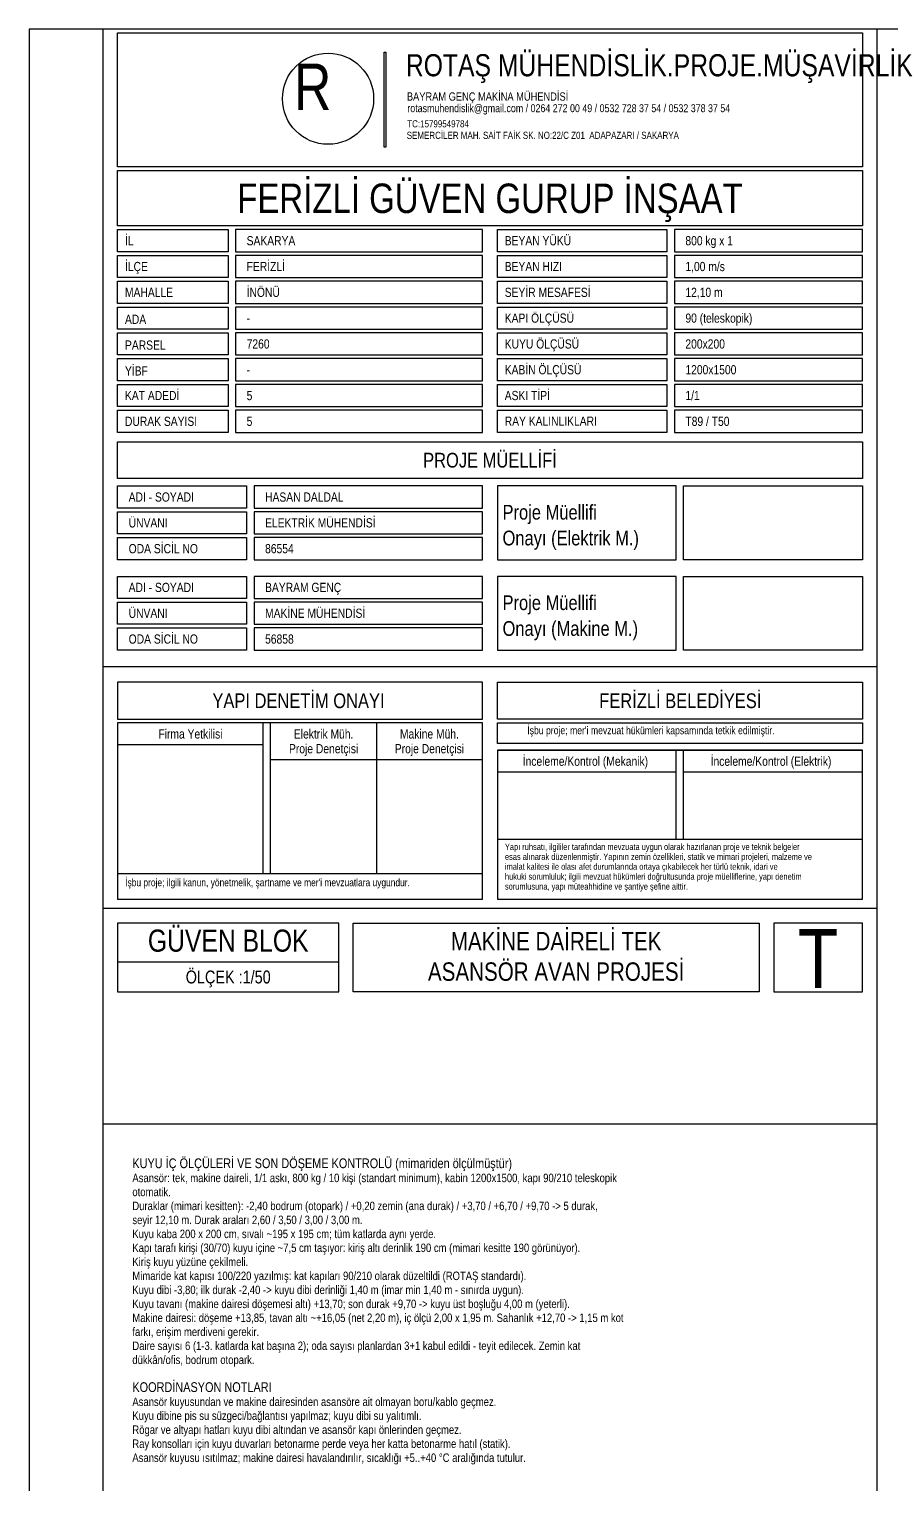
# Model space of a CAD drawing. Header units: centimetres. Extents: x 0 to 14595, y -30 to 2970.
# Drawn here: x 0 to 1170, y 995 to 2970 of the extents above; entities that cross this region are included whole.
import ezdxf
from ezdxf.enums import TextEntityAlignment as Align

# ---------------------------------------------------------------- set-up
doc = ezdxf.new("R2010")
doc.units = ezdxf.units.CM
for name, color, linetype in [('ASN-ANTET', 4, 'CONTINUOUS'), ('ASN-BASLIK', 5, 'CONTINUOUS'), ('ASN-CERCEVE', 7, 'CONTINUOUS'), ('ASN-YAZI', 4, 'CONTINUOUS')]:
    doc.layers.add(name, color=color, linetype=linetype)
doc.styles.get("Standard").update_dxf_attribs({"font": 'arial.ttf', "width": 0.8})

msp = doc.modelspace()

# ---------------------------------------------------------------- linework, layer by layer
at = {"layer": 'ASN-ANTET'}
for p, q in [((1150, 2105), (100, 2105)), ((615, 2029), (120, 2029)), ((317.5, 1824.3), (317.5, 2029)), ((327.5, 1824.3), (327.5, 2029)), ((471.2, 2029), (471.2, 1824.3)), ((317.5, 1999), (120, 1999)), ((615, 1979), (327.5, 1979)), ((877.5, 1870.7), (877.5, 1992)), ((887.5, 1870.7), (887.5, 1992)), ((877.5, 1962), (635, 1962)), ((1130, 1962), (887.5, 1962)), ((1130, 1870.7), (635, 1870.7)), ((615, 1824.3), (120, 1824.3)), ((1150, 1777.2), (100, 1777.2)), ((420, 1704.3), (120, 1704.3))]:
    msp.add_line(p, q, dxfattribs=at)
for points in [[(100, 1485), (1150, 1485), (1150, 2970), (100, 2970), (100, 1485)], [(120, 2783), (120, 2965), (1130, 2965), (1130, 2783), (120, 2783)], [(483.9, 2810), (481.7, 2810), (481.7, 2938.9), (483.9, 2938.9), (483.9, 2810)], [(120, 2703), (120, 2778), (1130, 2778), (1130, 2703), (120, 2703)], [(120, 2698), (270, 2698), (270, 2668), (120, 2668), (120, 2698)], [(615, 2698), (280, 2698), (280, 2668), (615, 2668), (615, 2698)], [(635, 2698), (865, 2698), (865, 2668), (635, 2668), (635, 2698)], [(1130, 2698), (875, 2698), (875, 2668), (1130, 2668), (1130, 2698)], [(120, 2633), (120, 2663), (270, 2663), (270, 2633), (120, 2633)], [(615, 2663), (280, 2663), (280, 2633), (615, 2633), (615, 2663)], [(635, 2633), (635, 2663), (865, 2663), (865, 2633), (635, 2633)], [(1130, 2663), (875, 2663), (875, 2633), (1130, 2633), (1130, 2663)], [(120, 2628), (270, 2628), (270, 2598), (120, 2598), (120, 2628)], [(615, 2628), (280, 2628), (280, 2598), (615, 2598), (615, 2628)], [(635, 2628), (865, 2628), (865, 2598), (635, 2598), (635, 2628)], [(1130, 2628), (875, 2628), (875, 2598), (1130, 2598), (1130, 2628)], [(120, 2563), (120, 2593), (270, 2593), (270, 2563), (120, 2563)], [(615, 2593), (280, 2593), (280, 2563), (615, 2563), (615, 2593)], [(635, 2563), (635, 2593), (865, 2593), (865, 2563), (635, 2563)], [(1130, 2593), (875, 2593), (875, 2563), (1130, 2563), (1130, 2593)], [(120, 2558), (270, 2558), (270, 2528), (120, 2528), (120, 2558)], [(615, 2558), (280, 2558), (280, 2528), (615, 2528), (615, 2558)], [(635, 2558), (865, 2558), (865, 2528), (635, 2528), (635, 2558)], [(1130, 2558), (875, 2558), (875, 2528), (1130, 2528), (1130, 2558)], [(120, 2493), (120, 2523), (270, 2523), (270, 2493), (120, 2493)], [(615, 2523), (280, 2523), (280, 2493), (615, 2493), (615, 2523)], [(635, 2493), (635, 2523), (865, 2523), (865, 2493), (635, 2493)], [(1130, 2523), (875, 2523), (875, 2493), (1130, 2493), (1130, 2523)], [(120, 2458), (120, 2488), (270, 2488), (270, 2458), (120, 2458)], [(615, 2488), (280, 2488), (280, 2458), (615, 2458), (615, 2488)], [(635, 2458), (635, 2488), (865, 2488), (865, 2458), (635, 2458)], [(1130, 2488), (875, 2488), (875, 2458), (1130, 2458), (1130, 2488)], [(120, 2423), (120, 2453), (270, 2453), (270, 2423), (120, 2423)], [(615, 2453), (280, 2453), (280, 2423), (615, 2423), (615, 2453)], [(635, 2423), (635, 2453), (865, 2453), (865, 2423), (635, 2423)], [(1130, 2453), (875, 2453), (875, 2423), (1130, 2423), (1130, 2453)], [(120, 2360.3), (120, 2410.3), (1130, 2410.3), (1130, 2360.3), (120, 2360.3)], [(120, 2350.3), (295, 2350.3), (295, 2320.3), (120, 2320.3), (120, 2350.3)], [(615, 2350.3), (305, 2350.3), (305, 2320.3), (615, 2320.3), (615, 2350.3)], [(635, 2250.3), (877.5, 2250.3), (877.5, 2350.3), (635, 2350.3), (635, 2250.3)], [(1130, 2350.3), (1130, 2250.3), (887.5, 2250.3), (887.5, 2350.3), (1130, 2350.3)], [(120, 2285.3), (120, 2315.3), (295, 2315.3), (295, 2285.3), (120, 2285.3)], [(615, 2315.3), (305, 2315.3), (305, 2285.3), (615, 2285.3), (615, 2315.3)], [(120, 2250.3), (120, 2280.3), (295, 2280.3), (295, 2250.3), (120, 2250.3)], [(615, 2280.3), (305, 2280.3), (305, 2250.3), (615, 2250.3), (615, 2280.3)], [(120, 2227.7), (295, 2227.7), (295, 2197.7), (120, 2197.7), (120, 2227.7)], [(615, 2227.7), (305, 2227.7), (305, 2197.7), (615, 2197.7), (615, 2227.7)], [(635, 2127.7), (877.5, 2127.7), (877.5, 2227.7), (635, 2227.7), (635, 2127.7)], [(1130, 2227.7), (1130, 2127.7), (887.5, 2127.7), (887.5, 2227.7), (1130, 2227.7)], [(120, 2162.7), (120, 2192.7), (295, 2192.7), (295, 2162.7), (120, 2162.7)], [(615, 2192.7), (305, 2192.7), (305, 2162.7), (615, 2162.7), (615, 2192.7)], [(120, 2127.7), (120, 2157.7), (295, 2157.7), (295, 2127.7), (120, 2127.7)], [(615, 2157.7), (305, 2157.7), (305, 2127.7), (615, 2127.7), (615, 2157.7)], [(120, 2084), (120, 2034), (615, 2034), (615, 2084), (120, 2084)], [(1130, 2084), (1130, 2034), (635, 2034), (635, 2084), (1130, 2084)], [(615, 1790), (615, 2029), (120, 2029), (120, 1790), (615, 1790)], [(1130, 2029), (1130, 2001.2), (635, 2001.2), (635, 2029), (1130, 2029)], [(635, 1992), (1130, 1992), (635, 1992), (635, 1790), (1130, 1790), (1130, 1992)], [(420, 1757.2), (120, 1757.2), (120, 1664.3), (420, 1664.3), (420, 1757.2)], [(990, 1757.2), (990, 1664.3), (439.5, 1664.3), (439.5, 1757.2), (990, 1757.2)], [(1010, 1757.2), (1010, 1664.3), (1130, 1664.3), (1130, 1757.2), (1010, 1757.2)]]:
    msp.add_lwpolyline(points, dxfattribs=at)
msp.add_circle((405.4, 2875.6), 61.8, dxfattribs=at)
at = {"layer": 'ASN-CERCEVE'}
for p, q in [((1150, 0), (1150, 2970)), ((100, 1485), (1150, 1485))]:
    msp.add_line(p, q, dxfattribs=at)
for points in [[(0, 0), (14595, 0), (14595, 2970), (0, 2970)], [(100, 0), (14570, 0), (14570, 2970), (100, 2970)]]:
    msp.add_lwpolyline(points, close=True, dxfattribs=at)

# ---------------------------------------------------------------- texts
at = {"layer": 'ASN-ANTET', "width": 0.8}
for s, height, p in [('ROTAŞ MÜHENDİSLİK.PROJE.MÜŞAVİRLİK', 30, (510.9, 2936)), ('R', 63, (359.1, 2923.3)), ('BAYRAM GENÇ MAKİNA MÜHENDİSİ', 11.26, (512.3, 2884.2)), ('rotasmuhendislik@gmail.com / 0264 272 00 49 / 0532 728 37 54 / 0532 378 37 54', 10.756, (512.9, 2868.1)), ('TC:15799549784', 9.68, (512.8, 2846.4)), ('SEMERCİLER MAH. SAİT FAİK SK. NO:22/C Z01  ADAPAZARI / SAKARYA', 9.68, (512.1, 2830.8)), ("İşbu proje; mer'i mevzuat hükümleri kapsamında tetkik edilmiştir.", 10.5, (675.5, 2024.1)), ('Yapı ruhsatı, ilgililer tarafından mevzuata uygun olarak hazırlanan proje ve teknik belgeler', 8.67, (645.3, 1865.2)), ('esas alınarak düzenlenmiştir. Yapının zemin özellikleri, statik ve mimari projeleri, malzeme ve', 8.67, (645.3, 1851.8)), ('imalat kalitesi ile olası afet durumlarında ortaya çıkabilecek her türlü teknik, idari ve', 8.67, (645.3, 1838.4)), ("İşbu proje; ilgili kanun, yönetmelik, şartname ve mer'i mevzuatlara uygundur.", 10.2, (130.3, 1817.6)), ('hukuki sorumluluk; ilgili mevzuat hükümleri doğrultusunda proje müelliflerine, yapı denetim', 8.67, (645.3, 1824.9)), ('sorumlusuna, yapı müteahhidine ve şantiye şefine aittir.', 8.67, (645.3, 1811.5))]:
    msp.add_text(s, height=height, dxfattribs=at).set_placement(p, align=Align.TOP_LEFT)
for s, height, p in [('FERİZLİ GÜVEN GURUP İNŞAAT', 40, (625, 2740.5)), ('PROJE MÜELLİFİ', 20, (625, 2385.3)), ('YAPI DENETİM ONAYI', 20, (365.3, 2059)), ('FERİZLİ BELEDİYESİ', 20, (883.1, 2059)), ('Firma Yetkilisi', 12.5, (218.8, 2014)), ('Elektrik Müh.', 12.5, (399.4, 2014)), ('Makine Müh.', 12.5, (542.9, 2014)), ('Proje Denetçisi', 12.5, (399.4, 1994)), ('Proje Denetçisi', 12.5, (542.9, 1994)), ('İnceleme/Kontrol (Mekanik)', 12.5, (754.4, 1977)), ('İnceleme/Kontrol (Elektrik)', 12.5, (1006.1, 1977)), ('GÜVEN BLOK', 30, (270, 1733.6)), ('MAKİNE DAİRELİ TEK', 25, (714.7, 1732.9)), ('T', 80, (1070, 1709.4)), ('ASANSÖR AVAN PROJESİ', 25, (714.7, 1691.6)), ('ÖLÇEK :1/50', 17.5, (270, 1684.3))]:
    msp.add_text(s, height=height, dxfattribs=at).set_placement(p, align=Align.MIDDLE_CENTER)
for s, p in [('İL', (130, 2683)), ('SAKARYA', (295, 2683)), ('BEYAN YÜKÜ', (645, 2683)), ('800 kg x 1', (890, 2683)), ('İLÇE', (130, 2648)), ('FERİZLİ', (295, 2648)), ('BEYAN HIZI', (645, 2648)), ('1,00 m/s', (890, 2648)), ('MAHALLE', (130, 2613)), ('İNÖNÜ', (295, 2613)), ('SEYİR MESAFESİ', (645, 2613)), ('12,10 m', (890, 2613)), ('KAPI ÖLÇÜSÜ', (645, 2578)), ('ADA', (130, 2576.4)), ('-', (295, 2578)), ('90 (teleskopik)', (890, 2578)), ('PARSEL', (130, 2541.4)), ('7260', (295, 2543)), ('KUYU ÖLÇÜSÜ', (645, 2543)), ('200x200', (890, 2543)), ('YİBF', (130, 2506.4)), ('KABİN ÖLÇÜSÜ', (645, 2508)), ('1200x1500', (890, 2508)), ('-', (295, 2508)), ('KAT ADEDİ', (130, 2473)), ('5', (295, 2473)), ('ASKI TİPİ', (645, 2473)), ('1/1', (890, 2473)), ('DURAK SAYISI', (130, 2438)), ('5', (295, 2438)), ('RAY KALINLIKLARI', (645, 2438.2)), ('T89 / T50', (890, 2438)), ('ADI - SOYADI', (135, 2335.3)), ('HASAN DALDAL', (320, 2335.3)), ('ÜNVANI', (135, 2300.3)), ('ELEKTRİK MÜHENDİSİ', (320, 2300.3)), ('ODA SİCİL NO', (135, 2265.3)), ('86554', (320, 2265.3)), ('ADI - SOYADI', (135, 2212.7)), ('BAYRAM GENÇ', (320, 2212.7)), ('ÜNVANI', (135, 2177.7)), ('MAKİNE MÜHENDİSİ', (320, 2177.7)), ('ODA SİCİL NO', (135, 2142.7)), ('56858', (320, 2142.7))]:
    msp.add_text(s, height=12.5, dxfattribs=at).set_placement(p, align=Align.MIDDLE_LEFT)
for s, p in [('Proje Müellifi', (642, 2298.7)), ('Onayı (Elektrik M.)', (642, 2263.7)), ('Proje Müellifi', (642, 2176)), ('Onayı (Makine M.)', (642, 2141))]:
    msp.add_text(s, height=20, dxfattribs=at).set_placement(p, align=Align.BOTTOM_LEFT)
at = {"layer": 'ASN-BASLIK', "width": 0.8}
for s, p in [('KUYU İÇ ÖLÇÜLERİ VE SON DÖŞEME KONTROLÜ (mimariden ölçülmüştür)', (140, 1425)), ('KOORDİNASYON NOTLARI', (140, 1121.4))]:
    msp.add_text(s, height=13.225, dxfattribs=at).set_placement(p)
at = {"layer": 'ASN-YAZI', "width": 0.8}
for s, p in [('Asansör: tek, makine daireli, 1/1 askı, 800 kg / 10 kişi (standart minimum), kabin 1200x1500, kapı 90/210 teleskopik', (140, 1406)), ('otomatik.', (140, 1387)), ('Duraklar (mimari kesitten): -2,40 bodrum (otopark) / +0,20 zemin (ana durak) / +3,70 / +6,70 / +9,70 -> 5 durak,', (140, 1368.1)), ('seyir 12,10 m. Durak araları 2,60 / 3,50 / 3,00 / 3,00 m.', (140, 1349.1)), ('Kuyu kaba 200 x 200 cm, sıvalı ~195 x 195 cm; tüm katlarda aynı yerde.', (140, 1330.1)), ('Kapı tarafı kirişi (30/70) kuyu içine ~7,5 cm taşıyor: kiriş altı derinlik 190 cm (mimari kesitte 190 görünüyor).', (140, 1311.2)), ('Kiriş kuyu yüzüne çekilmeli.', (140, 1292.2)), ('Mimaride kat kapısı 100/220 yazılmış: kat kapıları 90/210 olarak düzeltildi (ROTAŞ standardı).', (140, 1273.2)), ('Kuyu dibi -3,80; ilk durak -2,40 -> kuyu dibi derinliği 1,40 m (imar min 1,40 m - sınırda uygun).', (140, 1254.2)), ('Kuyu tavanı (makine dairesi döşemesi altı) +13,70; son durak +9,70 -> kuyu üst boşluğu 4,00 m (yeterli).', (140, 1235.2)), ('Makine dairesi: döşeme +13,85, tavan altı ~+16,05 (net 2,20 m), iç ölçü 2,00 x 1,95 m. Sahanlık +12,70 -> 1,15 m kot', (140, 1216.3)), ('farkı, erişim merdiveni gerekir.', (140, 1197.3)), ('Daire sayısı 6 (1-3. katlarda kat başına 2); oda sayısı planlardan 3+1 kabul edildi - teyit edilecek. Zemin kat', (140, 1178.3)), ('dükkân/ofis, bodrum otopark.', (140, 1159.3)), ('Asansör kuyusundan ve makine dairesinden asansöre ait olmayan boru/kablo geçmez.', (140, 1102.4)), ('Kuyu dibine pis su süzgeci/bağlantısı yapılmaz; kuyu dibi su yalıtımlı.', (140, 1083.5)), ('Rögar ve altyapı hatları kuyu dibi altından ve asansör kapı önlerinden geçmez.', (140, 1064.5)), ('Ray konsolları için kuyu duvarları betonarme perde veya her katta betonarme hatıl (statik).', (140, 1045.5)), ('Asansör kuyusu ısıtılmaz; makine dairesi havalandırılır, sıcaklığı +5..+40 %%dC aralığında tutulur.', (140, 1026.5))]:
    msp.add_text(s, height=11.5, dxfattribs=at).set_placement(p)

doc.saveas('drawing.dxf')
